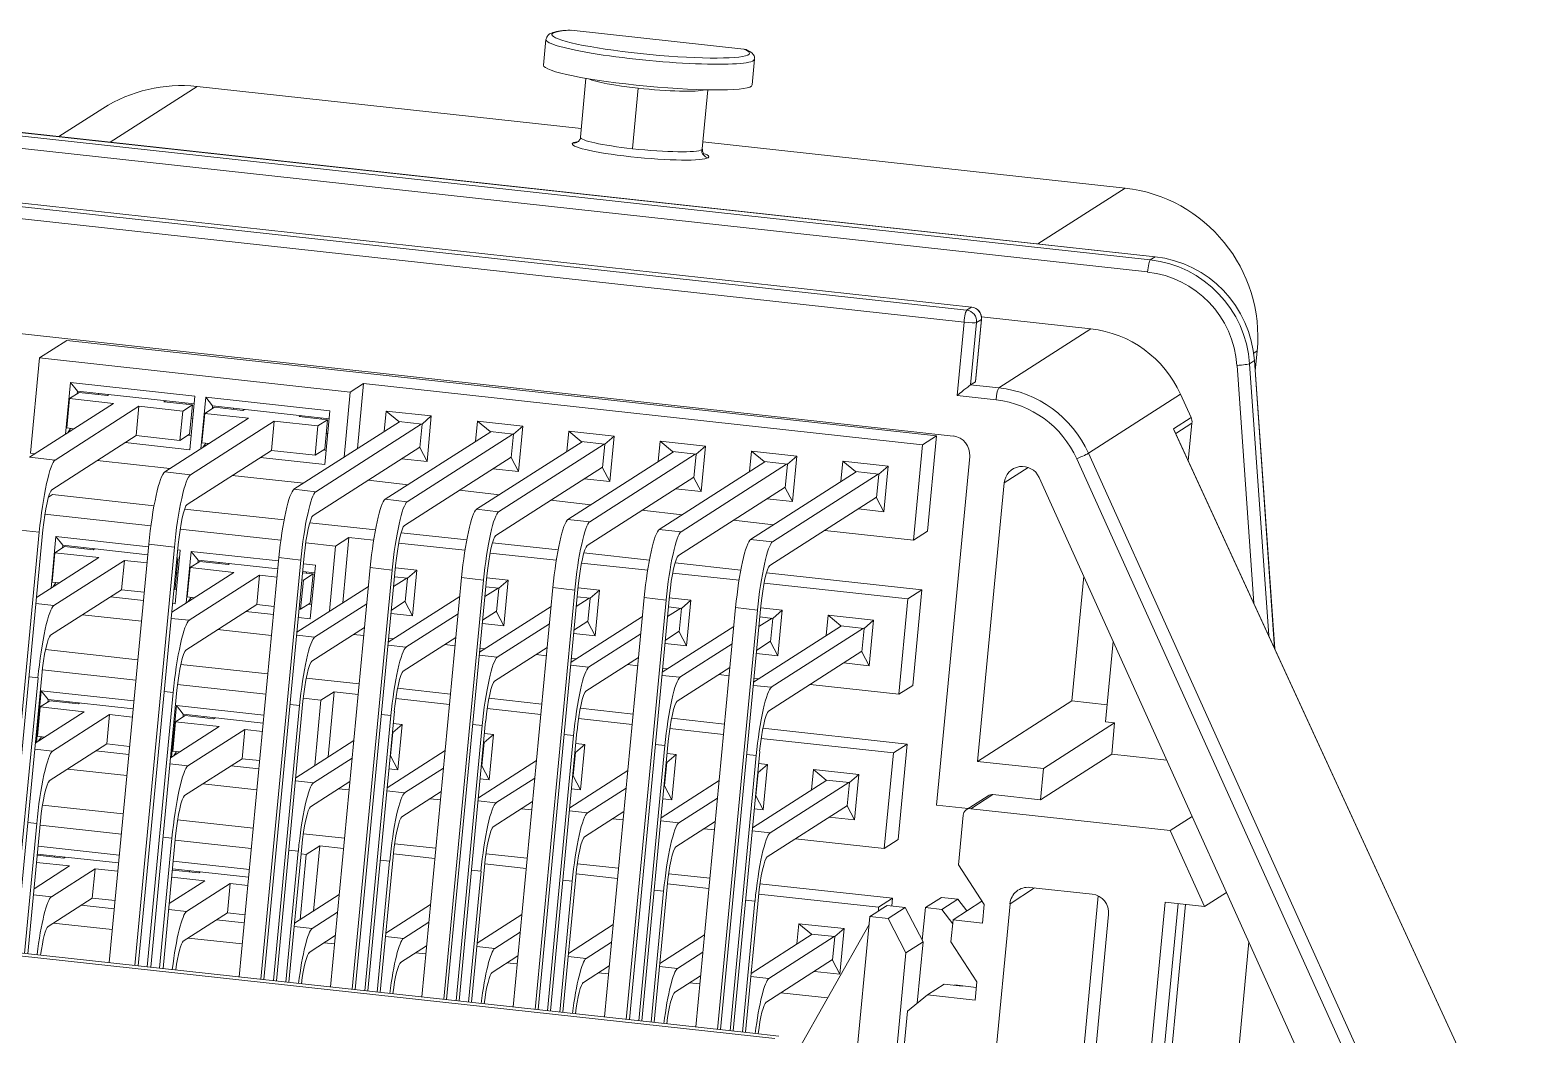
# Model space of a CAD drawing. Header units: millimetres. Extents: x 973 to 1237, y 285 to 472.
# Drawn here: x 1118.07 to 1130.25, y 350.46 to 358.59 of the extents above; entities that cross this region are included whole.
import ezdxf

# ---------------------------------------------------------------- set-up
doc = ezdxf.new("R2010")
doc.units = ezdxf.units.MM
for name, color, linetype, true_color in [('3', 7, 'Continuous', 0xffffff), ('6', 7, 'Continuous', 0xffffff), ('7', 7, 'Continuous', 0xffffff)]:
    doc.layers.add(name, color=color, linetype=linetype, true_color=true_color)

msp = doc.modelspace()

# ---------------------------------------------------------------- linework, layer by layer
at = {"layer": '3', "color": 7, "linetype": 'Continuous', "lineweight": 18}
for p, q in [((1123.845, 358.437), (1122.447, 358.591)), ((1122.244, 358.515), (1122.224, 358.307)), ((1123.912, 358.147), (1123.932, 358.355)), ((1122.568, 358.2), (1122.523, 357.724)), ((1122.53, 357.794), (1119.422, 358.135)), ((1123.509, 357.631), (1123.554, 358.107)), ((1118.661, 357.957), (1118.305, 357.729)), ((1127.172, 356.757), (1117.326, 357.836)), ((1122.5, 357.686), (1122.502, 357.687)), ((1126.928, 357.312), (1123.514, 357.686)), ((1125.687, 356.35), (1117.295, 357.27)), ((1127.172, 356.757), (1127.171, 356.756)), ((1125.719, 355.748), (1125.767, 356.252)), ((1126.651, 356.174), (1125.767, 356.271)), ((1117.146, 356.227), (1125.538, 355.307)), ((1118.37, 356.08), (1118.149, 355.939)), ((1125.403, 355.309), (1118.37, 356.08)), ((1118.076, 355.167), (1118.149, 355.939)), ((1118.149, 355.939), (1120.661, 355.663)), ((1127.975, 355.917), (1127.976, 355.918)), ((1128.14, 353.586), (1127.976, 355.918)), ((1127.982, 355.831), (1127.997, 355.995)), ((1118.399, 355.74), (1118.359, 355.323)), ((1118.455, 355.67), (1118.399, 355.74)), ((1119.404, 355.63), (1118.399, 355.74)), ((1118.455, 355.67), (1118.453, 355.649)), ((1119.398, 355.567), (1118.455, 355.67)), ((1118.624, 355.652), (1118.623, 355.643)), ((1120.661, 355.663), (1120.611, 355.136)), ((1120.661, 355.663), (1120.769, 355.733)), ((1120.769, 355.733), (1120.719, 355.205)), ((1125.291, 355.237), (1120.769, 355.733)), ((1125.679, 355.721), (1125.718, 355.746)), ((1125.718, 355.746), (1125.719, 355.748)), ((1127.377, 355.645), (1127.462, 355.457)), ((1119.332, 355.565), (1119.333, 355.574)), ((1119.363, 355.196), (1119.404, 355.63)), ((1119.492, 355.62), (1119.453, 355.203)), ((1119.492, 355.62), (1119.548, 355.55)), ((1120.497, 355.51), (1119.492, 355.62)), ((1119.548, 355.55), (1119.546, 355.529)), ((1120.491, 355.447), (1119.548, 355.55)), ((1119.716, 355.523), (1119.717, 355.532)), ((1119.386, 355.447), (1119.374, 355.448)), ((1120.426, 355.445), (1120.426, 355.454)), ((1120.456, 355.077), (1120.497, 355.51)), ((1120.935, 355.344), (1120.951, 355.509)), ((1120.951, 355.509), (1121.053, 355.424)), ((1120.951, 355.509), (1121.317, 355.469)), ((1121.053, 355.424), (1121.052, 355.419)), ((1121.242, 355.403), (1121.053, 355.424)), ((1121.224, 355.213), (1121.242, 355.403)), ((1121.317, 355.469), (1121.242, 355.403)), ((1121.317, 355.469), (1121.283, 355.1)), ((1121.674, 355.263), (1121.69, 355.428)), ((1121.69, 355.428), (1121.792, 355.343)), ((1121.69, 355.428), (1122.056, 355.388)), ((1127.44, 355.105), (1127.469, 355.411)), ((1118.399, 355.369), (1118.376, 355.334)), ((1119.35, 355.314), (1119.373, 355.311)), ((1120.48, 355.327), (1120.468, 355.328)), ((1121.792, 355.343), (1121.791, 355.338)), ((1121.981, 355.322), (1121.792, 355.343)), ((1121.963, 355.132), (1121.981, 355.322)), ((1121.981, 355.322), (1122.056, 355.388)), ((1122.056, 355.388), (1122.021, 355.019)), ((1122.413, 355.182), (1122.429, 355.347)), ((1122.429, 355.347), (1122.53, 355.262)), ((1122.429, 355.347), (1122.795, 355.307)), ((1122.795, 355.307), (1122.72, 355.241)), ((1122.795, 355.307), (1122.76, 354.938)), ((1125.291, 355.237), (1125.403, 355.309)), ((1125.33, 354.537), (1125.403, 355.309)), ((1130.251, 348.998), (1127.326, 355.353)), ((1118.11, 355.163), (1118.076, 355.167)), ((1118.841, 355.254), (1119.363, 355.196)), ((1119.47, 355.214), (1119.493, 355.249)), ((1120.444, 355.194), (1120.467, 355.191)), ((1121.218, 355.214), (1121.224, 355.213)), ((1121.224, 355.213), (1121.283, 355.1)), ((1122.53, 355.262), (1122.53, 355.257)), ((1122.72, 355.241), (1122.53, 355.262)), ((1122.702, 355.051), (1122.72, 355.241)), ((1123.152, 355.101), (1123.167, 355.266)), ((1123.269, 355.181), (1123.167, 355.266)), ((1123.167, 355.266), (1123.534, 355.226)), ((1123.269, 355.176), (1123.269, 355.181)), ((1123.269, 355.181), (1123.458, 355.16)), ((1123.44, 354.97), (1123.458, 355.16)), ((1123.458, 355.16), (1123.534, 355.226)), ((1123.534, 355.226), (1123.499, 354.857)), ((1123.891, 355.02), (1123.906, 355.185)), ((1124.008, 355.1), (1123.906, 355.185)), ((1123.906, 355.185), (1124.273, 355.145)), ((1125.217, 354.465), (1125.291, 355.237)), ((1119.203, 355.043), (1118.613, 355.108)), ((1119.935, 355.134), (1120.456, 355.077)), ((1121.283, 355.1), (1121.077, 355.123)), ((1122.021, 355.019), (1121.815, 355.042)), ((1121.957, 355.133), (1121.963, 355.132)), ((1121.963, 355.132), (1122.021, 355.019)), ((1122.696, 355.052), (1122.702, 355.051)), ((1122.702, 355.051), (1122.76, 354.938)), ((1124.008, 355.1), (1124.008, 355.095)), ((1124.197, 355.079), (1124.008, 355.1)), ((1124.179, 354.889), (1124.197, 355.079)), ((1124.197, 355.079), (1124.273, 355.145)), ((1124.273, 355.145), (1124.238, 354.776)), ((1124.629, 354.939), (1124.645, 355.104)), ((1124.645, 355.104), (1124.747, 355.019)), ((1124.645, 355.104), (1125.011, 355.064)), ((1125.011, 355.064), (1124.936, 354.998)), ((1125.011, 355.064), (1124.976, 354.695)), ((1125.672, 355.142), (1125.404, 352.321)), ((1120.282, 354.925), (1119.707, 354.988)), ((1120.805, 354.949), (1121.129, 354.913)), ((1122.76, 354.938), (1122.554, 354.961)), ((1123.44, 354.97), (1123.434, 354.971)), ((1123.499, 354.857), (1123.44, 354.97)), ((1124.747, 355.019), (1124.746, 355.014)), ((1124.936, 354.998), (1124.747, 355.019)), ((1124.918, 354.808), (1124.936, 354.998)), ((1125.736, 352.675), (1125.95, 354.928)), ((1126.233, 354.972), (1127.471, 352.23)), ((1118.252, 354.833), (1118.22, 354.813)), ((1119.075, 354.743), (1118.252, 354.833)), ((1121.544, 354.868), (1121.868, 354.832)), ((1123.293, 354.88), (1123.499, 354.857)), ((1124.238, 354.776), (1124.032, 354.799)), ((1124.173, 354.89), (1124.179, 354.889)), ((1124.238, 354.776), (1124.179, 354.889)), ((1124.912, 354.809), (1124.918, 354.808)), ((1124.918, 354.808), (1124.976, 354.695)), ((1118.192, 354.674), (1119.049, 354.58)), ((1120.126, 354.628), (1119.321, 354.716)), ((1122.283, 354.787), (1122.606, 354.751)), ((1123.021, 354.706), (1123.345, 354.67)), ((1124.976, 354.695), (1124.771, 354.718)), ((1119.285, 354.554), (1120.1, 354.465)), ((1120.865, 354.547), (1120.334, 354.605)), ((1123.76, 354.625), (1124.084, 354.589)), ((1118.281, 354.493), (1118.241, 354.076)), ((1118.281, 354.493), (1118.336, 354.423)), ((1119.03, 354.411), (1118.281, 354.493)), ((1120.301, 354.443), (1120.543, 354.416)), ((1120.651, 354.486), (1120.543, 354.416)), ((1120.651, 354.486), (1120.601, 353.958)), ((1120.85, 354.464), (1120.651, 354.486)), ((1121.589, 354.383), (1121.053, 354.441)), ((1121.604, 354.466), (1121.072, 354.524)), ((1122.342, 354.385), (1121.811, 354.443)), ((1124.499, 354.544), (1125.217, 354.465)), ((1125.33, 354.537), (1125.217, 354.465)), ((1118.336, 354.423), (1118.334, 354.402)), ((1119.024, 354.347), (1118.336, 354.423)), ((1118.505, 354.395), (1118.505, 354.404)), ((1119.244, 353.949), (1119.285, 354.383)), ((1119.279, 354.32), (1119.259, 354.322)), ((1119.285, 354.383), (1119.265, 354.385)), ((1119.374, 354.373), (1119.334, 353.956)), ((1119.43, 354.303), (1119.374, 354.373)), ((1120.081, 354.296), (1119.374, 354.373)), ((1119.43, 354.303), (1119.428, 354.282)), ((1120.075, 354.232), (1119.43, 354.303)), ((1120.543, 354.416), (1120.493, 353.889)), ((1122.328, 354.302), (1121.792, 354.36)), ((1123.081, 354.304), (1122.55, 354.362)), ((1119.268, 354.199), (1119.256, 354.201)), ((1119.598, 354.276), (1119.599, 354.285)), ((1120.373, 354.2), (1120.277, 354.21)), ((1120.379, 354.263), (1120.283, 354.274)), ((1120.307, 354.198), (1120.308, 354.207)), ((1120.338, 353.829), (1120.379, 354.263)), ((1121.026, 354.24), (1121.199, 354.221)), ((1121.199, 354.221), (1121.124, 354.156)), ((1121.199, 354.221), (1121.164, 353.853)), ((1123.067, 354.221), (1122.531, 354.279)), ((1123.806, 354.14), (1123.27, 354.198)), ((1123.82, 354.223), (1123.289, 354.281)), ((1125.285, 354.062), (1124.027, 354.2)), ((1118.258, 354.087), (1118.281, 354.121)), ((1119.235, 354.066), (1119.255, 354.064)), ((1120.361, 354.08), (1120.349, 354.081)), ((1121.124, 354.156), (1121.019, 354.167)), ((1121.106, 353.966), (1121.124, 354.156)), ((1121.862, 354.075), (1121.758, 354.086)), ((1121.765, 354.159), (1121.938, 354.14)), ((1121.844, 353.885), (1121.862, 354.075)), ((1121.862, 354.075), (1121.938, 354.14)), ((1121.938, 354.14), (1121.903, 353.772)), ((1122.504, 354.078), (1122.677, 354.059)), ((1122.677, 354.059), (1122.601, 353.994)), ((1122.677, 354.059), (1122.642, 353.691)), ((1125.172, 353.99), (1124.008, 354.117)), ((1125.172, 353.99), (1125.285, 354.062)), ((1125.212, 353.29), (1125.285, 354.062)), ((1126.594, 354.172), (1126.498, 353.164)), ((1118.723, 354.006), (1118.989, 353.977)), ((1119.224, 353.952), (1119.244, 353.949)), ((1119.374, 354.002), (1119.351, 353.967)), ((1120.325, 353.947), (1120.349, 353.944)), ((1121.1, 353.967), (1121.106, 353.966)), ((1121.106, 353.966), (1121.164, 353.853)), ((1122.601, 353.994), (1122.497, 354.005)), ((1122.583, 353.804), (1122.601, 353.994)), ((1123.242, 353.997), (1123.415, 353.978)), ((1123.415, 353.978), (1123.34, 353.913)), ((1123.415, 353.978), (1123.381, 353.61)), ((1125.099, 353.218), (1125.172, 353.99)), ((1118.973, 353.808), (1118.495, 353.86)), ((1119.816, 353.887), (1120.04, 353.862)), ((1120.242, 353.84), (1120.338, 353.829)), ((1121.164, 353.853), (1120.991, 353.872)), ((1121.838, 353.886), (1121.844, 353.885)), ((1121.844, 353.885), (1121.903, 353.772)), ((1123.34, 353.913), (1123.236, 353.924)), ((1123.322, 353.723), (1123.34, 353.913)), ((1124.079, 353.832), (1123.974, 353.843)), ((1123.981, 353.916), (1124.154, 353.897)), ((1124.061, 353.642), (1124.079, 353.832)), ((1124.154, 353.897), (1124.079, 353.832)), ((1124.154, 353.897), (1124.119, 353.529)), ((1124.511, 353.692), (1124.527, 353.857)), ((1124.628, 353.772), (1124.527, 353.857)), ((1124.527, 353.857), (1124.893, 353.816)), ((1124.818, 353.751), (1124.893, 353.816)), ((1124.893, 353.816), (1124.858, 353.448)), ((1120.024, 353.693), (1119.588, 353.741)), ((1120.687, 353.701), (1120.771, 353.692)), ((1121.903, 353.772), (1121.73, 353.791)), ((1122.642, 353.691), (1122.469, 353.71)), ((1122.577, 353.805), (1122.583, 353.804)), ((1122.583, 353.804), (1122.642, 353.691)), ((1123.316, 353.724), (1123.322, 353.723)), ((1123.381, 353.61), (1123.322, 353.723)), ((1124.628, 353.772), (1124.628, 353.767)), ((1124.818, 353.751), (1124.628, 353.772)), ((1124.8, 353.561), (1124.818, 353.751)), ((1118.944, 353.497), (1118.197, 353.579)), ((1120.972, 353.67), (1121.01, 353.666)), ((1121.425, 353.62), (1121.509, 353.611)), ((1121.711, 353.589), (1121.749, 353.585)), ((1123.381, 353.61), (1123.208, 353.629)), ((1124.055, 353.643), (1124.061, 353.642)), ((1124.119, 353.529), (1124.061, 353.642)), ((1126.77, 352.994), (1126.832, 353.645)), ((1119.995, 353.382), (1119.29, 353.459)), ((1122.164, 353.54), (1122.248, 353.53)), ((1122.45, 353.508), (1122.488, 353.504)), ((1122.903, 353.459), (1122.987, 353.449)), ((1124.119, 353.529), (1123.946, 353.548)), ((1124.858, 353.448), (1124.652, 353.471)), ((1124.794, 353.562), (1124.8, 353.561)), ((1124.858, 353.448), (1124.8, 353.561)), ((1118.928, 353.333), (1118.171, 353.416)), ((1120.733, 353.301), (1120.305, 353.348)), ((1123.188, 353.427), (1123.227, 353.423)), ((1123.642, 353.378), (1123.726, 353.368)), ((1123.927, 353.346), (1123.966, 353.342)), ((1118.123, 352.829), (1118.162, 353.246)), ((1118.218, 353.176), (1118.162, 353.246)), ((1118.162, 353.246), (1118.912, 353.164)), ((1119.979, 353.218), (1119.264, 353.296)), ((1120.424, 353.169), (1120.532, 353.238)), ((1120.532, 353.238), (1120.482, 352.711)), ((1120.725, 353.217), (1120.532, 353.238)), ((1121.472, 353.22), (1121.044, 353.267)), ((1124.38, 353.297), (1125.099, 353.218)), ((1125.212, 353.29), (1125.099, 353.218)), ((1118.218, 353.176), (1118.216, 353.155)), ((1118.906, 353.1), (1118.218, 353.176)), ((1118.387, 353.157), (1118.386, 353.148)), ((1119.216, 352.709), (1119.256, 353.126)), ((1119.311, 353.056), (1119.256, 353.126)), ((1119.256, 353.126), (1119.963, 353.048)), ((1120.424, 353.169), (1120.281, 353.185)), ((1120.374, 352.642), (1120.424, 353.169)), ((1121.464, 353.136), (1121.03, 353.184)), ((1122.203, 353.055), (1121.769, 353.103)), ((1122.211, 353.139), (1121.782, 353.186)), ((1122.95, 353.058), (1122.521, 353.105)), ((1126.498, 353.164), (1125.736, 352.675)), ((1126.498, 353.164), (1126.783, 353.133)), ((1119.311, 353.056), (1119.309, 353.035)), ((1119.957, 352.985), (1119.311, 353.056)), ((1119.48, 353.037), (1119.48, 353.028)), ((1121.081, 352.974), (1121.005, 352.909)), ((1121.008, 352.982), (1121.081, 352.974)), ((1121.081, 352.974), (1121.046, 352.606)), ((1122.942, 352.974), (1122.508, 353.022)), ((1123.689, 352.977), (1123.26, 353.024)), ((1126.844, 352.986), (1126.268, 352.617)), ((1126.77, 352.994), (1126.844, 352.986)), ((1126.844, 352.986), (1126.82, 352.734)), ((1118.139, 352.84), (1118.163, 352.874)), ((1120.987, 352.719), (1121.005, 352.909)), ((1121.005, 352.909), (1121.001, 352.909)), ((1121.819, 352.893), (1121.744, 352.828)), ((1121.747, 352.901), (1121.819, 352.893)), ((1121.819, 352.893), (1121.785, 352.525)), ((1123.681, 352.893), (1123.246, 352.941)), ((1125.054, 352.743), (1123.985, 352.86)), ((1125.166, 352.815), (1123.999, 352.943)), ((1118.871, 352.73), (1118.604, 352.759)), ((1119.233, 352.72), (1119.256, 352.754)), ((1120.983, 352.719), (1120.987, 352.719)), ((1121.046, 352.606), (1120.987, 352.719)), ((1121.726, 352.638), (1121.744, 352.828)), ((1121.744, 352.828), (1121.74, 352.828)), ((1122.465, 352.557), (1122.483, 352.747)), ((1122.483, 352.747), (1122.479, 352.747)), ((1122.483, 352.747), (1122.558, 352.812)), ((1122.486, 352.82), (1122.558, 352.812)), ((1122.558, 352.812), (1122.523, 352.444)), ((1123.297, 352.731), (1123.222, 352.666)), ((1123.225, 352.739), (1123.297, 352.731)), ((1123.297, 352.731), (1123.262, 352.363)), ((1124.981, 351.971), (1125.054, 352.743)), ((1125.054, 352.743), (1125.166, 352.815)), ((1125.093, 352.043), (1125.166, 352.815)), ((1126.244, 352.364), (1126.82, 352.734)), ((1126.82, 352.734), (1127.266, 352.685)), ((1118.377, 352.613), (1118.855, 352.561)), ((1119.922, 352.615), (1119.698, 352.639)), ((1121.046, 352.606), (1120.973, 352.614)), ((1121.722, 352.638), (1121.726, 352.638)), ((1121.726, 352.638), (1121.785, 352.525)), ((1123.204, 352.476), (1123.222, 352.666)), ((1123.222, 352.666), (1123.218, 352.666)), ((1124.036, 352.65), (1123.96, 352.585)), ((1123.964, 352.658), (1124.036, 352.65)), ((1124.036, 352.65), (1124.001, 352.282)), ((1124.393, 352.445), (1124.408, 352.609)), ((1124.51, 352.524), (1124.408, 352.609)), ((1124.408, 352.609), (1124.775, 352.569)), ((1126.268, 352.617), (1125.736, 352.675)), ((1126.244, 352.364), (1126.268, 352.617)), ((1119.47, 352.493), (1119.906, 352.446)), ((1121.785, 352.525), (1121.712, 352.533)), ((1122.461, 352.557), (1122.465, 352.557)), ((1122.523, 352.444), (1122.465, 352.557)), ((1123.2, 352.476), (1123.204, 352.476)), ((1123.262, 352.363), (1123.204, 352.476)), ((1123.942, 352.395), (1123.96, 352.585)), ((1123.96, 352.585), (1123.957, 352.585)), ((1124.51, 352.524), (1124.51, 352.52)), ((1124.699, 352.504), (1124.51, 352.524)), ((1124.681, 352.314), (1124.699, 352.504)), ((1124.775, 352.569), (1124.699, 352.504)), ((1124.775, 352.569), (1124.74, 352.201)), ((1120.568, 352.454), (1120.652, 352.445)), ((1121.307, 352.373), (1121.391, 352.364)), ((1122.523, 352.444), (1122.451, 352.452)), ((1123.262, 352.363), (1123.19, 352.371)), ((1123.939, 352.395), (1123.942, 352.395)), ((1124.001, 352.282), (1123.942, 352.395)), ((1125.822, 352.397), (1125.644, 352.284)), ((1125.86, 352.406), (1126.244, 352.364)), ((1118.172, 352.322), (1118.825, 352.25)), ((1122.046, 352.292), (1122.13, 352.283)), ((1124.001, 352.282), (1123.929, 352.29)), ((1124.675, 352.314), (1124.681, 352.314)), ((1124.74, 352.201), (1124.681, 352.314)), ((1125.404, 352.321), (1125.66, 352.293)), ((1125.618, 352.24), (1125.58, 351.839)), ((1125.682, 352.292), (1127.294, 352.116)), ((1118.81, 352.086), (1118.152, 352.158)), ((1119.265, 352.202), (1119.876, 352.135)), ((1122.784, 352.211), (1122.868, 352.202)), ((1123.523, 352.13), (1123.607, 352.121)), ((1124.74, 352.201), (1124.534, 352.224)), ((1127.294, 352.116), (1127.471, 352.23)), ((1127.572, 351.5), (1127.294, 352.116)), ((1127.471, 352.23), (1127.749, 351.614)), ((1118.136, 351.988), (1118.793, 351.916)), ((1119.861, 351.97), (1119.246, 352.038)), ((1120.282, 352.09), (1120.615, 352.054)), ((1120.414, 351.991), (1120.306, 351.922)), ((1120.364, 351.464), (1120.414, 351.991)), ((1120.414, 351.991), (1120.607, 351.97)), ((1121.02, 352.009), (1121.354, 351.973)), ((1124.262, 352.049), (1124.981, 351.971)), ((1124.981, 351.971), (1125.093, 352.043)), ((1118.13, 351.925), (1118.787, 351.853)), ((1118.269, 351.91), (1118.268, 351.901)), ((1119.845, 351.801), (1119.23, 351.869)), ((1120.256, 351.394), (1120.306, 351.922)), ((1120.306, 351.922), (1120.263, 351.926)), ((1121.01, 351.926), (1121.346, 351.889)), ((1121.759, 351.928), (1122.092, 351.892)), ((1119.839, 351.738), (1119.224, 351.805)), ((1119.362, 351.79), (1119.361, 351.781)), ((1121.749, 351.845), (1122.085, 351.808)), ((1122.488, 351.764), (1122.823, 351.727)), ((1122.498, 351.847), (1122.831, 351.811)), ((1123.237, 351.766), (1123.57, 351.73)), ((1125.788, 351.516), (1125.58, 351.839)), ((1123.226, 351.683), (1123.562, 351.646)), ((1123.975, 351.685), (1125.048, 351.568)), ((1126.159, 351.655), (1126.662, 351.6)), ((1118.752, 351.483), (1118.486, 351.512)), ((1123.965, 351.602), (1124.935, 351.495)), ((1125.048, 351.568), (1124.935, 351.495)), ((1125.048, 351.568), (1125.042, 351.505)), ((1125.77, 351.543), (1125.537, 351.393)), ((1125.788, 351.516), (1125.774, 351.367)), ((1125.802, 349.467), (1125.998, 351.523)), ((1126.55, 349.883), (1126.711, 351.586)), ((1127.253, 351.535), (1126.929, 348.12)), ((1127.041, 348.193), (1127.357, 351.524)), ((1127.201, 349.229), (1127.418, 351.517)), ((1127.253, 351.535), (1127.572, 351.5)), ((1127.572, 351.5), (1127.749, 351.614)), ((1127.749, 351.614), (1128.868, 349.136)), ((1119.579, 351.392), (1119.803, 351.368)), ((1124.935, 351.495), (1124.933, 351.465)), ((1125.537, 351.393), (1125.52, 351.215)), ((1125.774, 351.367), (1125.537, 351.393)), ((1126.378, 347.041), (1126.795, 351.435)), ((1118.258, 351.366), (1118.736, 351.314)), ((1124.29, 351.362), (1124.274, 351.198)), ((1124.29, 351.362), (1124.392, 351.277)), ((1124.656, 351.322), (1124.29, 351.362)), ((1124.391, 351.273), (1124.392, 351.277)), ((1124.392, 351.277), (1124.581, 351.257)), ((1124.581, 351.257), (1124.563, 351.067)), ((1124.581, 351.257), (1124.656, 351.322)), ((1124.621, 350.954), (1124.656, 351.322)), ((1119.352, 351.246), (1119.787, 351.198)), ((1120.534, 351.198), (1120.45, 351.207)), ((1125.52, 351.215), (1125.729, 350.892)), ((1127.777, 349.598), (1127.93, 351.214)), ((1121.273, 351.117), (1121.189, 351.126)), ((1122.011, 351.036), (1121.927, 351.045)), ((1124.563, 351.067), (1124.557, 351.067)), ((1124.563, 351.067), (1124.621, 350.954)), ((1122.75, 350.955), (1122.666, 350.964)), ((1124.621, 350.954), (1124.415, 350.976)), ((1125.715, 350.744), (1125.729, 350.892)), ((1123.489, 350.874), (1123.405, 350.883)), ((1124.521, 350.761), (1124.144, 350.802)), ((1125.169, 350.654), (1125.33, 350.786)), ((1125.33, 350.786), (1125.465, 350.872)), ((1125.715, 350.744), (1125.33, 350.786)), ((1125.465, 350.872), (1125.612, 350.856)), ((1125.612, 350.856), (1125.617, 350.859)), ((1125.073, 349.644), (1125.169, 350.654))]:
    msp.add_line(p, q, dxfattribs=at)
at = {"layer": '3', "color": 155, "linetype": 'Continuous', "lineweight": 13}
for p, q in [((1118.718, 357.684), (1119.422, 358.135)), ((1122.991, 358.122), (1122.945, 357.632)), ((1127.171, 356.756), (1117.324, 357.836)), ((1127.111, 356.634), (1117.264, 357.714)), ((1117.285, 357.811), (1127.132, 356.731)), ((1117.254, 357.245), (1125.647, 356.325)), ((1125.686, 356.35), (1117.293, 357.27)), ((1126.928, 357.312), (1126.224, 356.861)), ((1125.626, 356.228), (1117.233, 357.148)), ((1127.171, 356.756), (1127.132, 356.731)), ((1125.647, 356.325), (1125.686, 356.35)), ((1125.687, 356.35), (1125.686, 356.35)), ((1125.718, 355.746), (1125.766, 356.251)), ((1125.766, 356.251), (1125.727, 356.226)), ((1125.766, 356.251), (1125.767, 356.252)), ((1125.569, 355.634), (1125.626, 356.228)), ((1125.727, 356.226), (1125.679, 355.721)), ((1126.651, 356.174), (1125.906, 355.696)), ((1127.975, 355.917), (1127.936, 355.892)), ((1127.936, 355.892), (1128.09, 353.693)), ((1127.969, 355.976), (1127.997, 355.995)), ((1128.138, 353.588), (1127.975, 355.917)), ((1127.969, 353.956), (1127.834, 355.878)), ((1125.679, 355.721), (1125.906, 355.696)), ((1126.632, 355.167), (1127.377, 355.645)), ((1125.885, 355.599), (1125.569, 355.634)), ((1127.319, 355.366), (1127.462, 355.457)), ((1127.469, 355.411), (1127.338, 355.327)), ((1130.251, 348.997), (1127.319, 355.366)), ((1126.632, 355.167), (1129.561, 348.68)), ((1125.95, 354.928), (1126.145, 355.053)), ((1129.467, 348.635), (1126.538, 355.123)), ((1125.682, 352.292), (1125.86, 352.406)), ((1125.998, 351.523), (1126.197, 351.651))]:
    msp.add_line(p, q, dxfattribs=at)
at = {"layer": '3', "color": 7, "linetype": 'Continuous', "lineweight": 18}
msp.add_arc((1125.678, 356.261), 0.09, 354.5774, 83.7438, dxfattribs=at)
at = {"layer": '3', "color": 155, "linetype": 'Continuous', "lineweight": 13}
for centre, major_axis, ratio, start_param, end_param in [((1123.092, 358.479), (-0.799, 0.076), 0.106812, 5.661569, 6.367578), ((1123.088, 358.435), (0.844, -0.08), 0.106812, 3.141195, 6.284537), ((1123.092, 358.479), (-0.799, 0.076), 0.106812, 3.060062, 3.492422), ((1123.062, 358.167), (0.493, -0.047), 0.106812, 3.437548, 4.576996), ((1123.062, 358.167), (0.493, -0.047), 0.106812, 4.576996, 5.98718), ((1123.016, 357.677), (-0.493, 0.047), 0.106812, 6.27991, 7.718588), ((1122.469, 357.737), (0.0324, -0.0505), 0.98518, 5.610966, 6.254307), ((1123.016, 357.677), (-0.493, 0.047), 0.106812, 1.435403, 3.006199), ((1123.563, 357.618), (-0.0324, 0.0505), 0.98518, 0.898577, 2.469373), ((1123.016, 357.677), (-0.493, 0.047), 0.106812, 3.006199, 3.14161), ((1127.124, 356.642), (0.0098, 0.0895), 0.134208, 0.107997, 1.678794), ((1127.034, 355.832), (0.437, -0.682), 0.98518, 1.064329, 2.469373), ((1125.639, 356.236), (0.0098, 0.0895), 0.134208, 0.107997, 1.678794), ((1125.639, 356.236), (0.0486, -0.0758), 0.98518, 0.898577, 2.469373), ((1125.678, 356.261), (0.0486, -0.0758), 0.98518, 0.898577, 2.469373), ((1125.639, 356.236), (0.0896, -0.0085), 0.106812, 4.576996, 6.147792), ((1127.847, 355.887), (0.0898, 0.0063), 0.083205, 4.561301, 6.132098), ((1125.898, 355.607), (-0.0098, -0.0895), 0.134208, 3.24959, 4.820386), ((1125.809, 354.797), (0.437, -0.682), 0.98518, 1.422497, 2.469373), ((1126.551, 355.131), (-0.082, -0.037), 0.025344, 1.400275, 2.971071)]:
    msp.add_ellipse(centre, major_axis=major_axis, ratio=ratio, start_param=start_param, end_param=end_param, dxfattribs=at)
at = {"layer": '3', "color": 7, "linetype": 'Continuous', "lineweight": 18}
for centre, major_axis, ratio, start_param, end_param in [((1123.092, 358.479), (-0.799, 0.076), 0.106812, 0.084393, 3.060064), ((1123.068, 358.227), (-0.844, 0.08), 0.106812, 0.000043, 3.141582), ((1119.309, 356.947), (-0.648, 1.01), 0.98518, 5.610966, 6.283193), ((1123.01, 357.618), (-0.553, 0.052), 0.106812, 6.148261, 9.288916), ((1123.01, 357.618), (-0.553, 0.052), 0.106812, 5.92684, 6.147324), ((1123.01, 357.618), (-0.553, 0.052), 0.106812, 3.006668, 3.497542), ((1126.815, 356.124), (-0.648, 1.01), 0.98518, 4.04017, 5.610966), ((1127.086, 355.866), (0.486, -0.758), 0.98518, 1.064329, 2.469373), ((1127.047, 355.841), (-0.486, 0.758), 0.98518, 4.205921, 5.610966), ((1126.567, 355.283), (0.486, -0.758), 0.98518, 1.422497, 2.469373), ((1125.582, 355.642), (-0.098, -0.0798), 0.0139, 3.263288, 4.834084), ((1125.822, 354.806), (-0.486, 0.758), 0.98518, 4.564089, 5.610966), ((1127.381, 355.421), (-0.0486, 0.0758), 0.98518, 4.04017, 4.564089), ((1125.524, 355.159), (-0.081, 0.126), 0.98518, 4.04017, 5.610966), ((1127.238, 355.33), (0.0928, -0.0271), 0.830797, 0.625813, 0.796676), ((1126.098, 354.912), (-0.081, 0.126), 0.98518, 4.564089, 7.181762), ((1125.854, 352.347), (0.0324, -0.0505), 0.98518, 2.469373, 3.141603), ((1125.677, 352.233), (-0.0324, 0.0505), 0.98518, 5.610966, 7.181762), ((1126.145, 351.507), (0.081, -0.126), 0.98518, 2.469373, 4.04017), ((1126.648, 351.452), (0.081, -0.126), 0.98518, 0.898577, 2.469373)]:
    msp.add_ellipse(centre, major_axis=major_axis, ratio=ratio, start_param=start_param, end_param=end_param, dxfattribs=at)
for points, knots in [([(1122.44, 358.591), (1122.433, 358.59), (1122.396, 358.589), (1122.34, 358.582), (1122.295, 358.571), (1122.26, 358.554), (1122.248, 358.529), (1122.244, 358.515)], [0, 0, 0, 0, 0.059777, 0.36246, 0.674094, 0.851809, 1, 1, 1, 1]), ([(1123.929, 358.356), (1123.93, 358.359), (1123.935, 358.374), (1123.918, 358.4), (1123.896, 358.417), (1123.875, 358.428), (1123.857, 358.435), (1123.854, 358.436)], [0, 0, 0, 0, 0.059631, 0.300986, 0.545959, 0.926457, 1, 1, 1, 1]), ([(1122.523, 357.723), (1122.523, 357.723), (1122.524, 357.714), (1122.511, 357.695), (1122.506, 357.688), (1122.502, 357.687)], [0, 0, 0, 0, 0.012799, 0.530974, 1, 1, 1, 1]), ([(1123.524, 357.589), (1123.524, 357.589), (1123.523, 357.59), (1123.511, 357.603), (1123.509, 357.62), (1123.509, 357.632)], [0, 0, 0, 0, 0.217296, 0.612032, 1, 1, 1, 1])]:
    msp.add_open_spline(points, degree=3, knots=knots, dxfattribs=at)
msp.add_open_spline([(1122.502, 357.687), (1122.501, 357.686)], degree=1, dxfattribs=at)
at = {"layer": '6', "color": 7, "linetype": 'Continuous', "lineweight": 18}
for p, q in [((1125.003, 351.51), (1124.955, 351.479)), ((1125.151, 351.493), (1125.003, 351.51)), ((1125.313, 351.492), (1125.443, 351.575)), ((1125.443, 351.575), (1125.576, 351.561)), ((1125.446, 351.477), (1125.576, 351.561)), ((1125.576, 351.561), (1125.649, 351.465)), ((1124.864, 351.421), (1124.691, 349.595)), ((1124.912, 351.451), (1124.864, 351.421)), ((1124.864, 351.421), (1125.012, 351.405)), ((1124.955, 351.479), (1124.912, 351.451)), ((1125.012, 351.405), (1125.151, 351.493)), ((1125.156, 351.126), (1125.012, 351.405)), ((1125.151, 351.493), (1125.294, 351.215)), ((1125.288, 351.228), (1125.313, 351.492)), ((1125.313, 351.492), (1125.446, 351.477)), ((1125.446, 351.477), (1125.534, 351.361)), ((1124.248, 350.278), (1124.858, 351.356)), ((1124.096, 350.432), (1117.033, 351.207)), ((1117.302, 351.201), (1123.892, 350.479)), ((1125.294, 351.215), (1125.156, 351.126)), ((1125.247, 350.718), (1125.294, 351.215)), ((1125.156, 351.126), (1125.007, 349.56)), ((1125.724, 350.847), (1125.552, 350.866)), ((1125.552, 350.866), (1125.552, 350.862)), ((1124.129, 350.453), (1123.892, 350.479))]:
    msp.add_line(p, q, dxfattribs=at)
at = {"layer": '7', "color": 7, "linetype": 'Continuous', "lineweight": 18}
for p, q in [((1118.391, 355.61), (1118.469, 355.66)), ((1118.469, 355.66), (1118.699, 355.634)), ((1118.699, 355.634), (1118.711, 355.642)), ((1118.745, 355.571), (1118.067, 355.136)), ((1118.274, 355.113), (1118.952, 355.548)), ((1118.391, 355.61), (1118.368, 355.372)), ((1118.745, 355.571), (1118.391, 355.61)), ((1118.93, 355.31), (1118.952, 355.548)), ((1119.307, 355.509), (1118.952, 355.548)), ((1119.166, 355.592), (1119.154, 355.584)), ((1119.154, 355.584), (1119.385, 355.559)), ((1119.385, 355.559), (1119.307, 355.509)), ((1119.362, 355.322), (1119.385, 355.559)), ((1119.484, 355.49), (1119.562, 355.54)), ((1119.562, 355.54), (1119.793, 355.514)), ((1119.793, 355.514), (1119.805, 355.522)), ((1119.839, 355.451), (1119.161, 355.016)), ((1119.284, 355.272), (1119.307, 355.509)), ((1119.368, 354.993), (1120.046, 355.428)), ((1119.484, 355.49), (1119.462, 355.252)), ((1119.839, 355.451), (1119.484, 355.49)), ((1120.023, 355.191), (1120.046, 355.428)), ((1120.4, 355.389), (1120.046, 355.428)), ((1120.206, 354.876), (1121.059, 355.423)), ((1120.26, 355.472), (1120.248, 355.465)), ((1120.248, 355.465), (1120.478, 355.439)), ((1121.236, 355.404), (1120.383, 354.856)), ((1120.478, 355.439), (1120.4, 355.389)), ((1120.456, 355.202), (1120.478, 355.439)), ((1118.247, 354.873), (1118.93, 355.31)), ((1118.368, 355.372), (1118.426, 355.366)), ((1118.93, 355.31), (1119.284, 355.272)), ((1119.284, 355.272), (1119.362, 355.322)), ((1120.378, 355.152), (1120.4, 355.389)), ((1120.944, 354.795), (1121.798, 355.342)), ((1121.975, 355.323), (1121.122, 354.775)), ((1119.341, 354.753), (1120.023, 355.191)), ((1119.462, 355.252), (1119.519, 355.246)), ((1120.023, 355.191), (1120.378, 355.152)), ((1120.36, 354.664), (1121.224, 355.218)), ((1120.378, 355.152), (1120.456, 355.202)), ((1121.683, 354.714), (1122.536, 355.261)), ((1122.714, 355.242), (1121.86, 354.694)), ((1122.422, 354.633), (1123.275, 355.18)), ((1123.452, 355.161), (1122.599, 354.613)), ((1121.099, 354.583), (1121.963, 355.137)), ((1121.838, 354.502), (1122.702, 355.056)), ((1123.161, 354.552), (1124.014, 355.099)), ((1124.191, 355.08), (1123.338, 354.532)), ((1122.577, 354.421), (1123.441, 354.975)), ((1123.899, 354.471), (1124.753, 355.018)), ((1124.93, 354.999), (1124.077, 354.451)), ((1123.316, 354.34), (1124.18, 354.894)), ((1124.054, 354.259), (1124.918, 354.813)), ((1118.176, 354.548), (1117.853, 351.141)), ((1118.146, 354.529), (1117.824, 351.144)), ((1118.711, 351.047), (1119.032, 354.432)), ((1119.269, 354.428), (1118.946, 351.021)), ((1118.627, 354.323), (1118.124, 354.001)), ((1118.272, 354.362), (1118.25, 354.125)), ((1118.272, 354.362), (1118.35, 354.412)), ((1118.627, 354.323), (1118.272, 354.362)), ((1118.35, 354.412), (1118.581, 354.387)), ((1118.581, 354.387), (1118.593, 354.395)), ((1119.239, 354.409), (1118.918, 351.024)), ((1119.244, 354.074), (1119.266, 354.312)), ((1119.258, 354.313), (1119.266, 354.312)), ((1119.266, 354.312), (1119.258, 354.306)), ((1119.762, 350.932), (1120.084, 354.324)), ((1120.261, 354.304), (1119.939, 350.912)), ((1119.963, 350.91), (1120.289, 354.339)), ((1118.264, 353.935), (1118.834, 354.301)), ((1118.811, 354.063), (1118.834, 354.301)), ((1119.018, 354.281), (1118.834, 354.301)), ((1119.72, 354.204), (1119.217, 353.881)), ((1119.366, 354.243), (1119.343, 354.005)), ((1119.358, 353.816), (1119.927, 354.181)), ((1119.366, 354.243), (1119.444, 354.293)), ((1119.72, 354.204), (1119.366, 354.243)), ((1119.444, 354.293), (1119.674, 354.267)), ((1119.674, 354.267), (1119.686, 354.275)), ((1119.905, 353.943), (1119.927, 354.181)), ((1120.069, 354.165), (1119.927, 354.181)), ((1120.276, 354.201), (1120.36, 354.192)), ((1120.36, 354.192), (1120.282, 354.142)), ((1120.337, 353.955), (1120.36, 354.192)), ((1120.501, 350.851), (1120.823, 354.243)), ((1121, 354.223), (1120.678, 350.831)), ((1120.702, 350.829), (1121.028, 354.258)), ((1118.237, 353.695), (1118.811, 354.063)), ((1118.25, 354.125), (1118.307, 354.118)), ((1118.811, 354.063), (1118.995, 354.043)), ((1119.235, 354.069), (1119.244, 354.074)), ((1120.23, 353.721), (1120.808, 354.091)), ((1120.259, 353.905), (1120.282, 354.142)), ((1120.282, 354.142), (1120.27, 354.143)), ((1121.118, 354.157), (1121.012, 354.089)), ((1121.24, 350.77), (1121.562, 354.162)), ((1121.739, 354.142), (1121.417, 350.75)), ((1121.441, 350.748), (1121.767, 354.177)), ((1121.857, 354.076), (1121.75, 354.008)), ((1121.978, 350.689), (1122.3, 354.081)), ((1122.478, 354.061), (1122.156, 350.669)), ((1122.18, 350.667), (1122.505, 354.096)), ((1119.331, 353.575), (1119.905, 353.943)), ((1119.343, 354.005), (1119.401, 353.999)), ((1119.905, 353.943), (1120.046, 353.928)), ((1120.259, 353.905), (1120.337, 353.955)), ((1120.795, 353.95), (1120.373, 353.679)), ((1120.969, 353.64), (1121.547, 354.01)), ((1120.994, 353.898), (1121.106, 353.971)), ((1122.595, 353.995), (1122.489, 353.927)), ((1122.717, 350.608), (1123.039, 354)), ((1123.216, 353.98), (1122.894, 350.588)), ((1122.919, 350.586), (1123.244, 354.015)), ((1120.248, 353.906), (1120.259, 353.905)), ((1121.534, 353.869), (1121.112, 353.598)), ((1121.708, 353.559), (1122.286, 353.929)), ((1121.732, 353.817), (1121.845, 353.89)), ((1122.447, 353.478), (1123.025, 353.848)), ((1123.334, 353.914), (1123.228, 353.846)), ((1123.456, 350.527), (1123.778, 353.919)), ((1123.955, 353.899), (1123.633, 350.507)), ((1123.657, 350.505), (1123.983, 353.934)), ((1124.073, 353.833), (1123.967, 353.765)), ((1120.35, 353.486), (1120.777, 353.759)), ((1122.273, 353.788), (1121.85, 353.517)), ((1122.471, 353.736), (1122.584, 353.809)), ((1123.011, 353.707), (1122.589, 353.436)), ((1123.185, 353.397), (1123.764, 353.767)), ((1123.21, 353.656), (1123.322, 353.728)), ((1123.924, 353.316), (1124.634, 353.771)), ((1124.812, 353.752), (1124.067, 353.274)), ((1121.089, 353.405), (1121.516, 353.678)), ((1121.828, 353.324), (1122.254, 353.597)), ((1123.75, 353.626), (1123.328, 353.355)), ((1123.949, 353.575), (1124.061, 353.647)), ((1122.567, 353.243), (1122.993, 353.516)), ((1124.044, 353.081), (1124.8, 353.566)), ((1118.136, 353.351), (1117.925, 351.133)), ((1118.166, 353.37), (1117.953, 351.13)), ((1123.306, 353.162), (1123.732, 353.435)), ((1119.229, 353.231), (1119.018, 351.013)), ((1119.259, 353.251), (1119.047, 351.01)), ((1118.154, 353.115), (1118.131, 352.878)), ((1118.154, 353.115), (1118.232, 353.165)), ((1118.509, 353.076), (1118.154, 353.115)), ((1118.232, 353.165), (1118.462, 353.14)), ((1118.462, 353.14), (1118.474, 353.148)), ((1120.251, 353.127), (1120.04, 350.901)), ((1120.064, 350.899), (1120.279, 353.161)), ((1118.509, 353.076), (1118.114, 352.823)), ((1118.715, 353.054), (1118.254, 352.758)), ((1118.715, 353.054), (1118.693, 352.816)), ((1118.899, 353.033), (1118.715, 353.054)), ((1119.247, 352.995), (1119.225, 352.758)), ((1119.247, 352.995), (1119.325, 353.045)), ((1119.602, 352.956), (1119.247, 352.995)), ((1119.325, 353.045), (1119.556, 353.02)), ((1119.556, 353.02), (1119.568, 353.028)), ((1120.99, 353.046), (1120.779, 350.82)), ((1120.803, 350.818), (1121.018, 353.08)), ((1121.729, 352.965), (1121.518, 350.739)), ((1121.542, 350.737), (1121.756, 352.999)), ((1118.131, 352.878), (1118.189, 352.871)), ((1119.602, 352.956), (1119.207, 352.703)), ((1119.809, 352.934), (1119.348, 352.638)), ((1119.809, 352.934), (1119.786, 352.696)), ((1119.951, 352.918), (1119.809, 352.934)), ((1120.22, 352.543), (1120.69, 352.844)), ((1122.468, 352.884), (1122.256, 350.658)), ((1122.28, 350.656), (1122.495, 352.918)), ((1118.693, 352.816), (1118.227, 352.517)), ((1118.693, 352.816), (1118.877, 352.796)), ((1119.225, 352.758), (1119.282, 352.751)), ((1120.959, 352.462), (1121.429, 352.763)), ((1120.984, 352.721), (1120.988, 352.723)), ((1123.206, 352.803), (1122.995, 350.577)), ((1123.019, 350.575), (1123.234, 352.837)), ((1123.945, 352.722), (1123.734, 350.496)), ((1123.758, 350.494), (1123.973, 352.756)), ((1119.786, 352.696), (1119.321, 352.398)), ((1119.786, 352.696), (1119.928, 352.681)), ((1120.677, 352.702), (1120.363, 352.501)), ((1121.415, 352.621), (1121.101, 352.42)), ((1121.698, 352.381), (1122.168, 352.682)), ((1121.722, 352.64), (1121.726, 352.642)), ((1122.437, 352.3), (1122.906, 352.601)), ((1120.34, 352.308), (1120.659, 352.512)), ((1122.154, 352.54), (1121.84, 352.339)), ((1122.461, 352.559), (1122.465, 352.561)), ((1123.175, 352.219), (1123.645, 352.52)), ((1123.2, 352.478), (1123.204, 352.48)), ((1123.914, 352.138), (1124.516, 352.524)), ((1124.693, 352.504), (1124.057, 352.096)), ((1121.079, 352.227), (1121.397, 352.431)), ((1122.893, 352.459), (1122.579, 352.258)), ((1123.632, 352.378), (1123.318, 352.177)), ((1123.939, 352.397), (1123.943, 352.399)), ((1121.818, 352.146), (1122.136, 352.35)), ((1122.557, 352.065), (1122.875, 352.269)), ((1124.034, 351.903), (1124.682, 352.318)), ((1118.026, 351.122), (1118.125, 352.173)), ((1118.156, 352.193), (1118.054, 351.119)), ((1123.295, 351.984), (1123.614, 352.188)), ((1119.119, 351.002), (1119.219, 352.053)), ((1119.249, 352.073), (1119.147, 350.999)), ((1118.13, 351.916), (1118.344, 351.893)), ((1118.344, 351.893), (1118.356, 351.9)), ((1120.241, 351.949), (1120.141, 350.89)), ((1120.165, 350.888), (1120.269, 351.983)), ((1120.98, 351.868), (1120.879, 350.809)), ((1120.904, 350.807), (1121.008, 351.902)), ((1118.104, 351.645), (1118.39, 351.829)), ((1118.39, 351.829), (1118.124, 351.858)), ((1118.244, 351.58), (1118.597, 351.806)), ((1118.597, 351.806), (1118.574, 351.569)), ((1118.781, 351.786), (1118.597, 351.806)), ((1119.223, 351.796), (1119.437, 351.773)), ((1119.437, 351.773), (1119.449, 351.781)), ((1121.719, 351.787), (1121.618, 350.728)), ((1121.642, 350.726), (1121.746, 351.821)), ((1119.197, 351.526), (1119.484, 351.709)), ((1119.484, 351.709), (1119.217, 351.738)), ((1119.337, 351.46), (1119.69, 351.687)), ((1119.69, 351.687), (1119.668, 351.449)), ((1119.832, 351.671), (1119.69, 351.687)), ((1122.457, 351.706), (1122.357, 350.647)), ((1122.381, 350.645), (1122.485, 351.74)), ((1123.196, 351.625), (1123.096, 350.566)), ((1123.12, 350.564), (1123.224, 351.659)), ((1118.217, 351.34), (1118.574, 351.569)), ((1118.574, 351.569), (1118.759, 351.549)), ((1120.21, 351.365), (1120.572, 351.597)), ((1120.949, 351.284), (1121.31, 351.516)), ((1123.935, 351.544), (1123.835, 350.485)), ((1123.859, 350.483), (1123.963, 351.578)), ((1119.311, 351.22), (1119.668, 351.449)), ((1119.668, 351.449), (1119.81, 351.433)), ((1120.558, 351.455), (1120.353, 351.323)), ((1121.688, 351.203), (1122.049, 351.435)), ((1120.33, 351.13), (1120.54, 351.265)), ((1121.297, 351.374), (1121.091, 351.242)), ((1122.036, 351.293), (1121.83, 351.161)), ((1122.426, 351.122), (1122.788, 351.354)), ((1123.165, 351.041), (1123.527, 351.273)), ((1123.904, 350.96), (1124.398, 351.277)), ((1124.575, 351.257), (1124.046, 350.918)), ((1121.069, 351.049), (1121.279, 351.184)), ((1122.775, 351.212), (1122.569, 351.08)), ((1121.808, 350.968), (1122.018, 351.103)), ((1122.547, 350.887), (1122.756, 351.022)), ((1123.513, 351.131), (1123.308, 350.999)), ((1124.024, 350.725), (1124.563, 351.071)), ((1123.285, 350.806), (1123.495, 350.941))]:
    msp.add_line(p, q, dxfattribs=at)
at = {"layer": '7', "color": 155, "linetype": 'Continuous', "lineweight": 13}
for p, q in [((1118.067, 355.136), (1118.274, 355.113)), ((1119.161, 355.016), (1119.368, 354.993)), ((1120.206, 354.876), (1120.383, 354.856)), ((1120.944, 354.795), (1121.122, 354.775)), ((1121.683, 354.714), (1121.86, 354.694)), ((1118.146, 354.529), (1117.939, 354.551)), ((1122.422, 354.633), (1122.599, 354.613)), ((1123.161, 354.552), (1123.338, 354.532)), ((1119.239, 354.409), (1119.032, 354.432)), ((1123.899, 354.471), (1124.077, 354.451)), ((1120.261, 354.304), (1120.084, 354.324)), ((1121, 354.223), (1120.823, 354.243)), ((1121.739, 354.142), (1121.562, 354.162)), ((1122.478, 354.061), (1122.3, 354.081)), ((1118.119, 353.951), (1118.264, 353.935)), ((1123.216, 353.98), (1123.039, 354)), ((1119.213, 353.832), (1119.358, 353.816)), ((1123.955, 353.899), (1123.778, 353.919)), ((1120.228, 353.695), (1120.373, 353.679)), ((1120.967, 353.614), (1121.112, 353.598)), ((1121.705, 353.533), (1121.85, 353.517)), ((1122.444, 353.452), (1122.589, 353.436)), ((1118.136, 353.351), (1118.063, 353.359)), ((1123.183, 353.371), (1123.328, 353.355)), ((1119.229, 353.231), (1119.156, 353.239)), ((1123.922, 353.29), (1124.067, 353.274)), ((1120.251, 353.127), (1120.175, 353.135)), ((1120.99, 353.046), (1120.913, 353.054)), ((1121.729, 352.965), (1121.652, 352.973)), ((1122.468, 352.884), (1122.391, 352.892)), ((1118.109, 352.774), (1118.254, 352.758)), ((1123.206, 352.803), (1123.13, 352.811)), ((1123.945, 352.722), (1123.869, 352.73)), ((1119.203, 352.654), (1119.348, 352.638)), ((1120.218, 352.517), (1120.363, 352.501)), ((1120.957, 352.436), (1121.101, 352.42)), ((1121.695, 352.355), (1121.84, 352.339)), ((1122.434, 352.274), (1122.579, 352.258)), ((1118.125, 352.173), (1118.053, 352.181)), ((1123.173, 352.193), (1123.318, 352.177)), ((1123.912, 352.112), (1124.057, 352.096)), ((1119.219, 352.053), (1119.146, 352.061)), ((1120.241, 351.949), (1120.165, 351.957)), ((1120.98, 351.868), (1120.903, 351.876)), ((1121.719, 351.787), (1121.642, 351.795)), ((1122.457, 351.706), (1122.381, 351.714)), ((1123.196, 351.625), (1123.12, 351.633)), ((1118.099, 351.596), (1118.244, 351.58)), ((1123.935, 351.544), (1123.859, 351.552)), ((1119.193, 351.476), (1119.337, 351.46)), ((1120.208, 351.339), (1120.353, 351.323)), ((1120.946, 351.258), (1121.091, 351.242)), ((1121.685, 351.177), (1121.83, 351.161)), ((1122.424, 351.096), (1122.569, 351.08)), ((1123.163, 351.015), (1123.308, 350.999)), ((1123.902, 350.934), (1124.046, 350.918))]:
    msp.add_line(p, q, dxfattribs=at)
at = {"layer": '7', "color": 7, "linetype": 'Continuous', "lineweight": 18}
for centre, major_axis, start_param, end_param in [((1118.224, 354.579), (0.059, 0.537), 0.107997, 1.678794), ((1119.11, 354.482), (-0.059, -0.537), 3.24959, 4.820386), ((1119.317, 354.459), (0.059, 0.537), 0.107997, 1.678794), ((1118.219, 354.576), (-0.033, -0.298), 3.24959, 4.820386), ((1120.158, 354.371), (-0.056, -0.507), 3.24959, 4.820386), ((1120.335, 354.352), (0.056, 0.507), 0.107997, 1.678794), ((1120.896, 354.29), (-0.056, -0.507), 3.24959, 4.820386), ((1119.313, 354.456), (-0.033, -0.298), 3.24959, 4.820386), ((1121.074, 354.271), (0.056, 0.507), 0.107997, 1.678794), ((1121.635, 354.209), (-0.056, -0.507), 3.24959, 4.820386), ((1121.813, 354.19), (0.056, 0.507), 0.107997, 1.678794), ((1120.332, 354.367), (-0.033, -0.298), 3.24959, 4.820386), ((1121.071, 354.286), (-0.033, -0.298), 3.24959, 4.820386), ((1122.374, 354.128), (-0.056, -0.507), 3.24959, 4.820386), ((1122.551, 354.109), (0.056, 0.507), 0.107997, 1.678794), ((1123.113, 354.047), (-0.056, -0.507), 3.24959, 4.820386), ((1121.81, 354.205), (-0.033, -0.298), 3.24959, 4.820386), ((1123.29, 354.028), (0.056, 0.507), 0.107997, 1.678794), ((1123.852, 353.966), (-0.056, -0.507), 3.24959, 4.820386), ((1124.029, 353.947), (0.056, 0.507), 0.107997, 1.678794), ((1122.549, 354.124), (-0.033, -0.298), 3.24959, 4.820386), ((1123.287, 354.043), (-0.033, -0.298), 3.24959, 4.820386), ((1124.026, 353.962), (-0.033, -0.298), 3.24959, 4.820386), ((1118.213, 353.401), (0.059, 0.537), 0.107997, 1.678794), ((1119.307, 353.281), (0.059, 0.537), 0.107997, 1.678794), ((1118.209, 353.398), (-0.033, -0.298), 3.24959, 4.820386), ((1119.303, 353.278), (-0.033, -0.298), 3.24959, 4.820386), ((1120.325, 353.174), (0.056, 0.507), 0.107997, 1.678794), ((1121.064, 353.093), (0.056, 0.507), 0.107997, 1.678794), ((1120.322, 353.189), (-0.033, -0.298), 3.24959, 4.820386), ((1121.802, 353.012), (0.056, 0.507), 0.107997, 1.678794), ((1121.061, 353.108), (-0.033, -0.298), 3.24959, 4.820386), ((1122.541, 352.931), (0.056, 0.507), 0.107997, 1.678794), ((1123.28, 352.85), (0.056, 0.507), 0.107997, 1.678794), ((1121.8, 353.027), (-0.033, -0.298), 3.24959, 4.820386), ((1122.539, 352.946), (-0.033, -0.298), 3.24959, 4.820386), ((1124.019, 352.769), (0.056, 0.507), 0.107997, 1.678794), ((1123.277, 352.865), (-0.033, -0.298), 3.24959, 4.820386), ((1124.016, 352.784), (-0.033, -0.298), 3.24959, 4.820386), ((1118.203, 352.223), (0.059, 0.537), 0.107997, 1.678794), ((1119.297, 352.103), (0.059, 0.537), 0.107997, 1.678794), ((1118.199, 352.22), (-0.033, -0.298), 3.24959, 4.820386), ((1120.315, 351.996), (0.056, 0.507), 0.107997, 1.678794), ((1119.292, 352.101), (-0.033, -0.298), 3.24959, 4.820386), ((1121.054, 351.915), (0.056, 0.507), 0.107997, 1.678794), ((1120.312, 352.011), (-0.033, -0.298), 3.24959, 4.820386), ((1121.792, 351.834), (0.056, 0.507), 0.107997, 1.678794), ((1122.531, 351.753), (0.056, 0.507), 0.107997, 1.678794), ((1121.051, 351.93), (-0.033, -0.298), 3.24959, 4.820386), ((1121.79, 351.849), (-0.033, -0.298), 3.24959, 4.820386), ((1123.27, 351.672), (0.056, 0.507), 0.107997, 1.678794), ((1122.528, 351.768), (-0.033, -0.298), 3.24959, 4.820386), ((1124.009, 351.591), (0.056, 0.507), 0.107997, 1.678794), ((1123.267, 351.687), (-0.033, -0.298), 3.24959, 4.820386), ((1124.006, 351.606), (-0.033, -0.298), 3.24959, 4.820386), ((1118.193, 351.046), (0.059, 0.537), 0.107997, 1.463349), ((1119.287, 350.926), (0.059, 0.537), 0.107997, 1.463349), ((1118.189, 351.043), (-0.033, -0.298), 3.24959, 4.50716), ((1120.305, 350.818), (0.056, 0.507), 0.107997, 1.465582), ((1119.282, 350.923), (-0.033, -0.298), 3.24959, 4.50716), ((1121.043, 350.737), (0.056, 0.507), 0.107997, 1.465582), ((1121.782, 350.656), (0.056, 0.507), 0.107997, 1.465582), ((1120.302, 350.833), (-0.033, -0.298), 3.24959, 4.582386), ((1121.041, 350.752), (-0.033, -0.298), 3.24959, 4.582386), ((1122.521, 350.575), (0.056, 0.507), 0.107997, 1.465582), ((1121.78, 350.671), (-0.033, -0.298), 3.24959, 4.582386), ((1123.26, 350.494), (0.056, 0.507), 0.107997, 1.465582), ((1123.999, 350.413), (0.056, 0.507), 0.107997, 1.465582), ((1122.518, 350.59), (-0.033, -0.298), 3.24959, 4.582386), ((1123.257, 350.51), (-0.033, -0.298), 3.24959, 4.582386), ((1123.996, 350.429), (-0.033, -0.298), 3.24959, 4.582386)]:
    msp.add_ellipse(centre, major_axis=major_axis, ratio=0.134208, start_param=start_param, end_param=end_param, dxfattribs=at)

doc.saveas('drawing.dxf')
